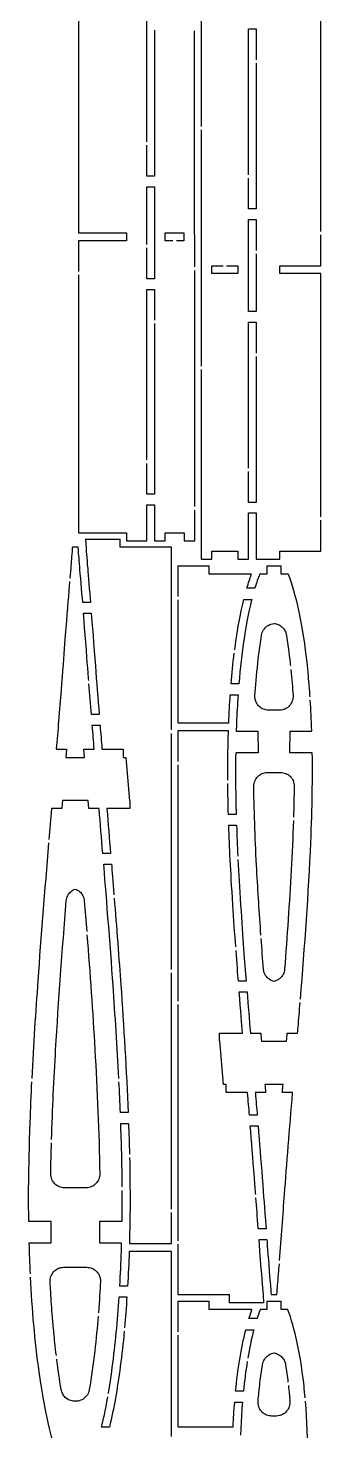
# Model space of a CAD drawing. Header units: millimetres. Extents: x 8 to 94, y -1184 to -5.
# Drawn here: x 7.5 to 93, y -955 to -545.2 of the extents above; entities that cross this region are included whole.
import ezdxf

# ---------------------------------------------------------------- set-up
doc = ezdxf.new("R2010")
doc.units = ezdxf.units.MM
doc.layers.get('0').update_dxf_attribs({"linetype": 'CONTINUOUS'})

msp = doc.modelspace()

# ---------------------------------------------------------------- linework, layer by layer
for p, q in [((22.25, -531.63), (22.25, -605.07)), ((92.99, -604.67), (92.99, -531.24)), ((71.84, -545.47), (74.11, -545.47)), ((44.46, -588.45), (42.19, -588.45)), ((42.19, -591.57), (44.45, -591.57)), ((74.1, -598.06), (71.83, -598.06)), ((71.83, -601.18), (74.1, -601.18)), ((22.25, -605.07), (36.25, -605.07)), ((36.25, -605.07), (36.25, -607.34)), ((47.58, -607.34), (47.58, -605.07)), ((47.58, -605.07), (53.02, -605.07)), ((53.02, -605.07), (53.02, -607.34)), ((92.99, -614.67), (92.99, -605.67)), ((36.25, -607.34), (22.25, -607.34)), ((22.25, -607.34), (22.25, -616.34)), ((49.8, -607.34), (47.58, -607.34)), ((53.02, -607.34), (50.8, -607.34)), ((22.25, -617.34), (22.25, -692.63)), ((44.44, -618.45), (42.17, -618.45)), ((61.19, -616.94), (61.19, -614.68)), ((61.19, -614.68), (64.45, -614.68)), ((68.7, -616.94), (61.19, -616.94)), ((65.45, -614.68), (68.7, -614.68)), ((68.7, -614.68), (68.7, -616.94)), ((80.99, -616.96), (80.99, -614.67)), ((80.99, -614.67), (92.99, -614.67)), ((92.99, -616.96), (80.99, -616.96)), ((92.99, -688), (92.99, -616.96)), ((42.17, -621.57), (44.44, -621.57)), ((74.1, -628.06), (71.83, -628.06)), ((71.83, -631.18), (74.1, -631.18)), ((44.42, -681.39), (42.15, -681.39)), ((74.1, -683.78), (71.83, -683.78)), ((42.14, -695.01), (42.14, -684.51)), ((42.14, -684.51), (44.42, -684.51)), ((44.42, -684.51), (44.42, -695.01)), ((71.82, -686.88), (74.11, -686.88)), ((92.99, -698), (92.99, -689)), ((22.25, -692.63), (36.25, -692.63)), ((24.23, -694.51), (34.36, -694.51)), ((34.36, -696.89), (34.36, -694.51)), ((36.25, -692.63), (36.25, -695.01)), ((36.25, -695.01), (42.14, -695.01)), ((44.42, -695.01), (47.53, -695.01)), ((47.53, -695.01), (47.53, -692.63)), ((47.53, -692.63), (53.06, -692.63)), ((53.06, -692.63), (53.06, -695.01)), ((53.06, -695.01), (56.18, -695.01)), ((22.15, -696.89), (20.45, -696.89)), ((49.36, -696.89), (34.36, -696.89)), ((49.36, -750.24), (49.36, -696.89)), ((58.07, -700.38), (61.18, -700.38)), ((61.18, -700.38), (61.18, -698)), ((61.18, -698), (68.72, -698)), ((68.72, -698), (68.72, -700.38)), ((68.72, -700.38), (71.82, -700.38)), ((74.11, -700.38), (80.99, -700.38)), ((80.99, -700.38), (80.99, -698)), ((80.99, -698), (92.99, -698)), ((51.24, -702.28), (60.36, -702.28)), ((51.24, -702.28), (51.24, -711.28)), ((60.36, -704.78), (60.36, -702.28)), ((72.71, -704.78), (60.36, -704.78)), ((77.24, -704.78), (75.12, -704.78)), ((77.24, -702.28), (81.36, -702.28)), ((77.24, -702.28), (77.24, -704.78)), ((81.36, -704.78), (81.36, -702.28)), ((83.48, -704.78), (81.36, -704.78)), ((73.71, -708.87), (71.37, -708.87)), ((51.24, -712.28), (51.24, -748.15)), ((70.5, -712.14), (72.81, -712.14)), ((25.72, -713.01), (23.46, -713.01)), ((23.7, -716.13), (25.96, -716.13)), ((69.06, -736.76), (66.78, -736.76)), ((66.54, -739.96), (68.81, -739.96)), ((80.91, -744.49), (77.68, -744.49)), ((28.28, -745.78), (26.01, -745.78)), ((26.26, -748.9), (28.53, -748.9)), ((51.24, -748.15), (66.09, -748.15)), ((49.36, -820.24), (49.36, -751.24)), ((66, -750.47), (51.24, -750.47)), ((51.24, -750.47), (51.24, -759.47)), ((68.27, -750.59), (74.62, -750.59)), ((74.62, -750.59), (74.64, -756.98)), ((83.96, -756.98), (83.98, -750.59)), ((83.98, -750.59), (90.33, -750.59)), ((15.77, -755.9), (18.78, -755.9)), ((18.78, -755.9), (18.58, -758.28)), ((24.02, -758.28), (23.82, -755.9)), ((23.82, -755.9), (26.83, -755.9)), ((29.1, -755.9), (35.24, -755.9)), ((35.24, -755.9), (35.24, -758.28)), ((74.64, -756.98), (68.12, -756.98)), ((90.47, -756.98), (83.96, -756.98)), ((18.58, -758.28), (24.02, -758.28)), ((35.24, -758.28), (36.07, -758.28)), ((36.07, -758.28), (37.11, -770.98)), ((51.24, -760.47), (51.24, -829.47)), ((77.35, -762.67), (81.25, -762.67)), ((17.35, -773.24), (14.34, -773.24)), ((25.05, -770.86), (17.55, -770.86)), ((25.25, -773.24), (25.05, -770.86)), ((28.26, -773.24), (25.25, -773.24)), ((37.24, -773.24), (30.52, -773.24)), ((37.11, -770.98), (37.24, -770.98)), ((37.24, -770.98), (37.24, -773.24)), ((68.26, -774.94), (65.99, -774.94)), ((66.1, -778.1), (68.37, -778.1)), ((31.6, -786.29), (29.33, -786.29)), ((29.59, -789.41), (31.86, -789.41)), ((49.36, -890.24), (49.36, -821.24)), ((71.17, -823.61), (68.9, -823.61)), ((69.15, -826.73), (71.42, -826.73)), ((51.24, -830.47), (51.24, -899.47)), ((63.36, -841.08), (63.36, -838.82)), ((63.36, -838.82), (70.13, -838.82)), ((72.41, -838.82), (75.42, -838.82)), ((83.18, -838.82), (86.19, -838.82)), ((63.48, -841.08), (63.36, -841.08)), ((64.53, -853.78), (63.48, -841.08)), ((75.61, -841.2), (82.98, -841.2)), ((65.36, -853.78), (64.53, -853.78)), ((65.36, -856.16), (65.36, -853.78)), ((71.59, -856.16), (65.36, -856.16)), ((76.86, -856.16), (73.85, -856.16)), ((81.93, -853.78), (76.67, -853.78)), ((84.74, -856.16), (81.73, -856.16)), ((36.72, -862), (34.45, -862)), ((74.4, -862.72), (72.13, -862.72)), ((34.57, -865.16), (36.84, -865.16)), ((72.38, -865.84), (74.65, -865.84)), ((24.51, -883.97), (18.08, -883.97)), ((49.36, -900.24), (49.36, -891.24)), ((7.64, -893.73), (14.14, -893.73)), ((14.14, -893.73), (14.12, -900.12)), ((28.48, -900.12), (28.46, -893.73)), ((28.46, -893.73), (34.96, -893.73)), ((76.97, -895.93), (74.7, -895.93)), ((14.12, -900.12), (7.77, -900.12)), ((34.82, -900.12), (28.48, -900.12)), ((37.09, -900.24), (49.36, -900.24)), ((51.24, -900.47), (51.24, -915.17)), ((74.93, -899.05), (77.2, -899.05)), ((49.36, -902.56), (37.03, -902.56)), ((49.36, -956.63), (49.36, -902.56)), ((17.89, -907.2), (24.7, -907.2)), ((36.57, -912.67), (34.3, -912.67)), ((34.1, -915.87), (36.37, -915.87)), ((51.24, -915.17), (66.24, -915.17)), ((51.24, -917.05), (60.36, -917.05)), ((51.24, -917.05), (51.24, -926.05)), ((60.36, -919.56), (60.36, -917.05)), ((66.24, -915.17), (66.24, -917.55)), ((76.36, -917.55), (66.24, -917.55)), ((77.24, -917.05), (77.24, -919.56)), ((77.24, -917.05), (81.36, -917.05)), ((78.46, -915.17), (80.14, -915.17)), ((81.36, -919.56), (81.36, -917.05)), ((72.87, -919.56), (60.36, -919.56)), ((77.24, -919.56), (75.28, -919.56)), ((83.32, -919.56), (81.36, -919.56)), ((71.09, -925.46), (73.41, -925.46)), ((74.35, -922.19), (72, -922.19)), ((51.24, -927.05), (51.24, -953.82)), ((21.52, -946.31), (21.07, -946.31)), ((70.38, -943.39), (68.1, -943.39)), ((67.82, -946.6), (70.09, -946.6)), ((79.99, -950.65), (78.61, -950.65)), ((31.28, -953.86), (28.98, -953.86)), ((51.24, -953.82), (67.35, -953.82))]:
    msp.add_line(p, q)
for points, knots in [([(58.06, -504.97), (58.06, -521.34), (58.06, -534.95), (58.07, -552.19), (58.07, -559.52), (58.07, -566.79), (58.07, -573.97)], [64.198078, 64.198078, 64.198078, 64.198078, 72.622302, 72.622302, 72.622302, 76.206591, 76.206591, 76.206591, 76.206591]), ([(42.19, -578.45), (42.19, -573.07), (42.2, -567.69), (42.2, -562.3), (42.2, -553.47), (42.21, -544.7), (42.21, -535.86)], [1.006358, 1.006358, 1.006358, 1.006358, 2.621627, 2.621627, 2.621627, 5.268392, 5.268392, 5.268392, 5.268392]), ([(44.47, -545.86), (44.47, -551.32), (44.47, -556.65), (44.47, -561.97), (44.46, -570.88), (44.46, -579.81), (44.46, -588.45)], [1.024776, 1.024776, 1.024776, 1.024776, 2.720063, 2.720063, 2.720063, 5.561684, 5.561684, 5.561684, 5.561684]), ([(71.83, -588.06), (71.83, -582.85), (71.83, -577.07), (71.84, -572.57), (71.84, -558.72), (71.84, -554.4), (71.84, -545.47)], [0.751419, 0.751419, 0.751419, 0.751419, 1.746187, 1.746187, 1.746187, 4.806806, 4.806806, 4.806806, 4.806806]), ([(74.11, -555.47), (74.11, -560.49), (74.11, -565.46), (74.11, -571.13), (74.1, -575.57), (74.1, -578.51), (74.1, -584.63), (74.1, -592.71), (74.1, -594.49), (74.1, -598.06)], [1.054248, 1.054248, 1.054248, 1.054248, 2.676817, 2.676817, 2.676817, 3.94307, 3.94307, 3.94307, 5.61383, 5.61383, 5.61383, 5.61383]), ([(42.18, -608.45), (42.18, -607.31), (42.18, -606.17), (42.18, -605.03), (42.18, -600.55), (42.18, -596.06), (42.19, -591.57)], [1.006003, 1.006003, 1.006003, 1.006003, 1.348182, 1.348182, 1.348182, 2.694003, 2.694003, 2.694003, 2.694003]), ([(71.83, -628.06), (71.83, -623.85), (71.83, -619.43), (71.83, -614.78), (71.83, -610.24), (71.83, -605.75), (71.83, -601.18)], [0.005998, 0.005998, 0.005998, 0.005998, 1.269889, 1.269889, 1.269889, 2.505499, 2.505499, 2.505499, 2.505499]), ([(74.1, -611.18), (74.1, -612.29), (74.1, -613.4), (74.1, -614.5), (74.1, -619.09), (74.1, -623.4), (74.1, -628.06)], [0.986234, 0.986234, 0.986234, 0.986234, 1.308886, 1.308886, 1.308886, 2.65271, 2.65271, 2.65271, 2.65271]), ([(44.44, -631.57), (44.43, -638.15), (44.43, -644.73), (44.43, -651.31), (44.42, -661.28), (44.42, -671.32), (44.42, -681.39)], [1.005883, 1.005883, 1.005883, 1.005883, 2.979184, 2.979184, 2.979184, 5.971039, 5.971039, 5.971039, 5.971039]), ([(71.83, -673.78), (71.83, -672.92), (71.83, -672.07), (71.83, -671.21), (71.83, -657.87), (71.83, -644.53), (71.83, -631.18)], [1.006, 1.006, 1.006, 1.006, 1.262344, 1.262344, 1.262344, 5.265428, 5.265428, 5.265428, 5.265428]), ([(74.1, -641.18), (74.1, -645.73), (74.1, -650.6), (74.1, -656.57), (74.1, -665.64), (74.1, -674.71), (74.1, -683.78)], [1.018458, 1.018458, 1.018458, 1.018458, 2.372173, 2.372173, 2.372173, 4.429381, 4.429381, 4.429381, 4.429381]), ([(58.07, -644.97), (58.07, -664.34), (58.07, -682.85), (58.07, -700.34), (58.07, -700.35), (58.07, -700.37), (58.07, -700.38)], [88.524822, 88.524822, 88.524822, 88.524822, 99.100191, 99.100191, 99.100191, 99.10965, 99.10965, 99.10965, 99.10965]), ([(56.18, -695.01), (56.18, -694.99), (56.18, -694.97), (56.18, -694.95), (56.18, -691.89), (56.18, -688.91), (56.18, -686.01)], [0.0448286, 0.0448286, 0.0448286, 0.0448286, 0.0500792, 0.0500792, 0.0500792, 0.9735667, 0.9735667, 0.9735667, 0.9735667]), ([(71.82, -700.38), (71.82, -700.37), (71.82, -700.35), (71.82, -700.34), (71.82, -698.07), (71.82, -695.9), (71.82, -693.61), (71.82, -691.36), (71.82, -689.14), (71.82, -686.88)], [-0.004692, -0.004692, -0.004692, -0.004692, 0, 0, 0, 0.681205, 0.681205, 0.681205, 1.351426, 1.351426, 1.351426, 1.351426]), ([(74.11, -686.88), (74.11, -689.05), (74.11, -691.34), (74.11, -693.56), (74.11, -695.84), (74.11, -698.06), (74.11, -700.34), (74.11, -700.35), (74.11, -700.37), (74.11, -700.38)], [0.00469, 0.00469, 0.00469, 0.00469, 0.655461, 0.655461, 0.655461, 1.320009, 1.320009, 1.320009, 1.324582, 1.324582, 1.324582, 1.324582]), ([(24.23, -694.51), (24.24, -694.54), (24.24, -694.56), (24.24, -694.58), (24.54, -698.59), (24.61, -699.51), (24.92, -703.21), (25.06, -704.86), (25.48, -709.84), (25.72, -713.01)], [0.04484, 0.04484, 0.04484, 0.04484, 0.05173, 0.05173, 0.05173, 1.335795, 1.335795, 1.335795, 1.90615, 1.90615, 1.90615, 1.90615]), ([(20.45, -696.89), (20.45, -696.91), (20.45, -696.93), (20.44, -696.95), (20.39, -697.67), (20.32, -698.52), (20.23, -699.76), (20.12, -701.14), (19.95, -703.16), (19.73, -705.87)], [0.346536, 0.346536, 0.346536, 0.346536, 0.3532739, 0.3532739, 0.3532739, 0.6164854, 0.6164854, 0.6164854, 0.9077546, 0.9077546, 0.9077546, 0.9077546]), ([(23.46, -713.01), (23.22, -710.01), (22.77, -704.64), (22.6, -702.59), (22.38, -699.93), (22.26, -698.39), (22.15, -696.95), (22.15, -696.93), (22.15, -696.91), (22.15, -696.89)], [0.043121, 0.043121, 0.043121, 0.043121, 0.866779, 0.866779, 0.866779, 1.941715, 1.941715, 1.941715, 1.95552, 1.95552, 1.95552, 1.95552]), ([(71.37, -708.87), (71.83, -707.28), (72.28, -705.95), (72.68, -704.87), (72.69, -704.84), (72.7, -704.81), (72.71, -704.78)], [0.0137966, 0.0137966, 0.0137966, 0.0137966, 0.5165494, 0.5165494, 0.5165494, 0.529, 0.529, 0.529, 0.529]), ([(75.12, -704.78), (75.11, -704.8), (75.11, -704.81), (75.1, -704.82), (74.68, -705.9), (74.2, -707.24), (73.71, -708.87)], [0.1825232, 0.1825232, 0.1825232, 0.1825232, 0.1840929, 0.1840929, 0.1840929, 0.3170697, 0.3170697, 0.3170697, 0.3170697]), ([(89.83, -740.6), (89.73, -739.1), (89.62, -737.7), (89.51, -736.4), (88.11, -719.62), (85.54, -710), (83.5, -704.82), (83.49, -704.81), (83.49, -704.8), (83.48, -704.78)], [19.870306, 19.870306, 19.870306, 19.870306, 20.942171, 20.942171, 20.942171, 34.791272, 34.791272, 34.791272, 34.825196, 34.825196, 34.825196, 34.825196]), ([(19.65, -706.86), (19.36, -710.34), (19, -714.83), (18.57, -720.37), (18.13, -725.94), (17.49, -734.48), (16.43, -747.7), (16.21, -750.46), (15.99, -753.17), (15.77, -755.84), (15.77, -755.86), (15.77, -755.88), (15.77, -755.9)], [0.9425204, 0.9425204, 0.9425204, 0.9425204, 1.2965275, 1.2965275, 1.2965275, 1.6526105, 1.6526105, 1.6526105, 1.7269375, 1.7269375, 1.7269375, 1.7275396, 1.7275396, 1.7275396, 1.7275396]), ([(67.82, -726.81), (67.95, -725.77), (68.1, -724.73), (68.25, -723.69), (68.69, -720.76), (69.34, -716.82), (70.5, -712.14)], [1.031666, 1.031666, 1.031666, 1.031666, 1.334672, 1.334672, 1.334672, 2.18528, 2.18528, 2.18528, 2.18528]), ([(72.81, -712.14), (72.2, -714.53), (71.41, -717.9), (70.57, -723.5), (69.9, -727.92), (69.42, -732.28), (69.06, -736.76)], [0.01198, 0.01198, 0.01198, 0.01198, 0.742775, 0.742775, 0.742775, 1.319404, 1.319404, 1.319404, 1.319404]), ([(25.23, -735.81), (25.11, -734.37), (25, -732.94), (24.89, -731.5), (24.43, -725.44), (23.88, -718.53), (23.7, -716.13)], [1.10945, 1.10945, 1.10945, 1.10945, 1.541425, 1.541425, 1.541425, 3.363678, 3.363678, 3.363678, 3.363678]), ([(25.96, -716.13), (26.16, -718.61), (26.73, -725.93), (27.16, -731.52), (27.52, -736.27), (27.9, -741.02), (28.28, -745.78)], [0.0389264, 0.0389264, 0.0389264, 0.0389264, 0.5483132, 0.5483132, 0.5483132, 0.9819853, 0.9819853, 0.9819853, 0.9819853]), ([(75.68, -722.58), (75.77, -722.03), (75.96, -721.5), (76.25, -721.03), (76.54, -720.57), (76.9, -720.18), (77.34, -719.87), (77.66, -719.63), (78.02, -719.45), (78.4, -719.33), (78.69, -719.24), (78.99, -719.18), (79.3, -719.16)], [0, 0, 0, 0, 0.1697744, 0.1697744, 0.1697744, 0.3330432, 0.3330432, 0.3330432, 0.4542819, 0.4542819, 0.4542819, 0.5481639, 0.5481639, 0.5481639, 0.5481639]), ([(79.3, -719.16), (79.7, -719.18), (80.1, -719.28), (80.47, -719.43), (80.93, -719.62), (81.36, -719.9), (81.72, -720.25), (82.03, -720.56), (82.3, -720.92), (82.5, -721.31), (82.71, -721.71), (82.85, -722.14), (82.92, -722.58)], [0.0264494, 0.0264494, 0.0264494, 0.0264494, 0.149589, 0.149589, 0.149589, 0.302601, 0.302601, 0.302601, 0.4373775, 0.4373775, 0.4373775, 0.5736941, 0.5736941, 0.5736941, 0.5736941]), ([(73.74, -740.15), (73.92, -737.56), (74.18, -734.27), (74.59, -730.64), (74.88, -727.97), (75.24, -725.26), (75.68, -722.58)], [0.3045484, 0.3045484, 0.3045484, 0.3045484, 0.7250465, 0.7250465, 0.7250465, 1.0339674, 1.0339674, 1.0339674, 1.0339674]), ([(82.92, -722.58), (83.35, -725.26), (83.71, -727.97), (84.01, -730.64), (84.04, -730.95), (84.08, -731.26), (84.11, -731.57)], [0.3511383, 0.3511383, 0.3511383, 0.3511383, 1.1527448, 1.1527448, 1.1527448, 1.246594, 1.246594, 1.246594, 1.246594]), ([(66.09, -748.15), (66.09, -748.13), (66.09, -748.11), (66.09, -748.09), (66.2, -745.35), (66.35, -742.7), (66.54, -739.96)], [2.9389869, 2.9389869, 2.9389869, 2.9389869, 2.9459044, 2.9459044, 2.9459044, 3.9354042, 3.9354042, 3.9354042, 3.9354042]), ([(77.68, -744.49), (77.18, -744.49), (76.69, -744.39), (76.22, -744.2), (75.75, -744.01), (75.32, -743.72), (74.96, -743.37), (74.59, -743), (74.29, -742.57), (74.08, -742.09), (73.95, -741.78), (73.85, -741.47), (73.79, -741.14), (73.74, -740.81), (73.72, -740.48), (73.74, -740.15)], [0, 0, 0, 0, 0.152564, 0.152564, 0.152564, 0.307521, 0.307521, 0.307521, 0.4667724, 0.4667724, 0.4667724, 0.5673948, 0.5673948, 0.5673948, 0.6681642, 0.6681642, 0.6681642, 0.6681642]), ([(84.85, -740.15), (84.89, -740.69), (84.82, -741.23), (84.65, -741.74), (84.48, -742.25), (84.22, -742.72), (83.87, -743.13), (83.52, -743.52), (83.11, -743.84), (82.64, -744.08), (82.37, -744.21), (82.09, -744.31), (81.8, -744.38), (81.51, -744.45), (81.21, -744.49), (80.91, -744.49)], [0, 0, 0, 0, 0.16436, 0.16436, 0.16436, 0.3274197, 0.3274197, 0.3274197, 0.4864359, 0.4864359, 0.4864359, 0.5777574, 0.5777574, 0.5777574, 0.6688086, 0.6688086, 0.6688086, 0.6688086]), ([(90.33, -750.59), (90.33, -750.57), (90.33, -750.55), (90.33, -750.53), (90.22, -747.18), (90.06, -744.23), (89.9, -741.6)], [17.814134, 17.814134, 17.814134, 17.814134, 17.825319, 17.825319, 17.825319, 19.637153, 19.637153, 19.637153, 19.637153]), ([(26.83, -755.9), (26.83, -755.88), (26.83, -755.86), (26.83, -755.84), (26.63, -753.37), (26.47, -751.46), (26.26, -748.9)], [3.703539, 3.703539, 3.703539, 3.703539, 3.716906, 3.716906, 3.716906, 5.242629, 5.242629, 5.242629, 5.242629]), ([(28.53, -748.9), (28.73, -751.4), (28.9, -753.4), (29.09, -755.85), (29.1, -755.87), (29.1, -755.88), (29.1, -755.9)], [0.1140644, 0.1140644, 0.1140644, 0.1140644, 0.9176288, 0.9176288, 0.9176288, 0.9236719, 0.9236719, 0.9236719, 0.9236719]), ([(68.36, -748.09), (68.33, -748.94), (68.3, -749.75), (68.27, -750.53), (68.27, -750.55), (68.27, -750.57), (68.27, -750.59)], [0.9483035, 0.9483035, 0.9483035, 0.9483035, 1.2574166, 1.2574166, 1.2574166, 1.2656673, 1.2656673, 1.2656673, 1.2656673]), ([(65.81, -764.94), (65.8, -762.3), (65.81, -759.68), (65.85, -757.07), (65.88, -754.76), (65.93, -752.6), (66, -750.53), (66, -750.51), (66, -750.49), (66, -750.47)], [1.102718, 1.102718, 1.102718, 1.102718, 1.926758, 1.926758, 1.926758, 2.655754, 2.655754, 2.655754, 2.663019, 2.663019, 2.663019, 2.663019]), ([(68.12, -756.98), (68.12, -757), (68.12, -757.02), (68.12, -757.04), (68.03, -763.42), (68.09, -769.34), (68.26, -774.94)], [2.342079, 2.342079, 2.342079, 2.342079, 2.356267, 2.356267, 2.356267, 6.95126, 6.95126, 6.95126, 6.95126]), ([(87.01, -828.85), (88.26, -813.41), (89.42, -797.81), (90.03, -783.2), (90.47, -772.69), (90.58, -764.12), (90.47, -757.04), (90.47, -757.02), (90.47, -757), (90.47, -756.98)], [8.789766, 8.789766, 8.789766, 8.789766, 13.408624, 13.408624, 13.408624, 16.732853, 16.732853, 16.732853, 16.742114, 16.742114, 16.742114, 16.742114]), ([(73.41, -766.73), (73.41, -766.2), (73.51, -765.67), (73.7, -765.17), (73.9, -764.68), (74.19, -764.24), (74.55, -763.86), (74.91, -763.49), (75.34, -763.19), (75.81, -762.99), (76.05, -762.88), (76.31, -762.8), (76.56, -762.75), (76.82, -762.69), (77.08, -762.67), (77.35, -762.67)], [0, 0, 0, 0, 0.1623851, 0.1623851, 0.1623851, 0.3228972, 0.3228972, 0.3228972, 0.4800336, 0.4800336, 0.4800336, 0.5604486, 0.5604486, 0.5604486, 0.6407617, 0.6407617, 0.6407617, 0.6407617]), ([(81.25, -762.67), (81.75, -762.67), (82.25, -762.77), (82.72, -762.96), (83.19, -763.15), (83.61, -763.43), (83.98, -763.79), (84.35, -764.15), (84.64, -764.58), (84.85, -765.06), (84.96, -765.32), (85.05, -765.6), (85.1, -765.88), (85.16, -766.16), (85.19, -766.44), (85.18, -766.73)], [0, 0, 0, 0, 0.1533355, 0.1533355, 0.1533355, 0.3080512, 0.3080512, 0.3080512, 0.4658906, 0.4658906, 0.4658906, 0.5530012, 0.5530012, 0.5530012, 0.6402722, 0.6402722, 0.6402722, 0.6402722]), ([(75.48, -810.17), (75.03, -803.8), (74.61, -797.38), (74.27, -791.13), (73.85, -783.22), (73.51, -774.83), (73.41, -766.73)], [1.33563, 1.33563, 1.33563, 1.33563, 3.191114, 3.191114, 3.191114, 5.541814, 5.541814, 5.541814, 5.541814]), ([(14.34, -773.24), (14.34, -773.26), (14.34, -773.28), (14.34, -773.3), (14.09, -776.32), (13.84, -779.29), (13.6, -782.21)], [1.89414209, 1.89414209, 1.89414209, 1.89414209, 1.89468849, 1.89468849, 1.89468849, 1.98454566, 1.98454566, 1.98454566, 1.98454566]), ([(17.55, -770.86), (17.55, -770.88), (17.54, -770.9), (17.54, -770.92), (17.48, -771.69), (17.42, -772.47), (17.35, -773.24)], [2.727199, 2.727199, 2.727199, 2.727199, 2.7343492, 2.7343492, 2.7343492, 3.03555, 3.03555, 3.03555, 3.03555]), ([(29.33, -786.29), (28.97, -781.96), (28.62, -777.63), (28.26, -773.3), (28.26, -773.28), (28.26, -773.26), (28.26, -773.24)], [0.164333, 0.164333, 0.164333, 0.164333, 1.467869, 1.467869, 1.467869, 1.473394, 1.473394, 1.473394, 1.473394]), ([(30.52, -773.24), (30.53, -773.27), (30.53, -773.29), (30.53, -773.31), (30.89, -777.64), (31.24, -781.96), (31.6, -786.29)], [2.1724867, 2.1724867, 2.1724867, 2.1724867, 2.1762162, 2.1762162, 2.1762162, 2.9216175, 2.9216175, 2.9216175, 2.9216175]), ([(68.14, -813.64), (67.86, -809.79), (67.55, -805.46), (67.29, -801.35), (66.6, -790.75), (66.33, -784.66), (66.1, -778.1)], [0.2979037, 0.2979037, 0.2979037, 0.2979037, 0.4867044, 0.4867044, 0.4867044, 0.9733911, 0.9733911, 0.9733911, 0.9733911]), ([(84.95, -776.73), (84.8, -781.59), (84.57, -786.44), (84.32, -791.13), (83.81, -800.66), (83.11, -810.62), (82.38, -820.15)], [1.385807, 1.385807, 1.385807, 1.385807, 2.804944, 2.804944, 2.804944, 5.690786, 5.690786, 5.690786, 5.690786]), ([(13.52, -783.21), (12.35, -797.29), (11.28, -810.43), (10.37, -823.43), (9.73, -832.47), (9.09, -842.1), (8.59, -852.03)], [1.9947594, 1.9947594, 1.9947594, 1.9947594, 2.4284567, 2.4284567, 2.4284567, 2.7299242, 2.7299242, 2.7299242, 2.7299242]), ([(34, -852.01), (33.53, -842.92), (32.94, -833.53), (32.33, -824.79), (31.55, -813.64), (30.07, -795.29), (29.59, -789.41)], [1.03828, 1.03828, 1.03828, 1.03828, 3.652003, 3.652003, 3.652003, 6.98692, 6.98692, 6.98692, 6.98692]), ([(68.79, -788.09), (68.99, -792.13), (69.23, -796.34), (69.55, -801.33), (70.2, -811.33), (70.74, -818.27), (71.17, -823.61)], [1.125803, 1.125803, 1.125803, 1.125803, 2.395028, 2.395028, 2.395028, 4.939096, 4.939096, 4.939096, 4.939096]), ([(18.66, -800.16), (18.7, -799.65), (18.85, -799.15), (19.08, -798.69), (19.31, -798.23), (19.63, -797.82), (20.02, -797.49), (20.39, -797.16), (20.83, -796.91), (21.3, -796.75)], [0, 0, 0, 0, 0.156597, 0.156597, 0.156597, 0.3130549, 0.3130549, 0.3130549, 0.4644911, 0.4644911, 0.4644911, 0.4644911]), ([(21.3, -796.75), (21.78, -796.91), (22.22, -797.17), (22.6, -797.5), (22.98, -797.84), (23.3, -798.25), (23.53, -798.71), (23.76, -799.16), (23.89, -799.66), (23.93, -800.16)], [0.0020841, 0.0020841, 0.0020841, 0.0020841, 0.1561437, 0.1561437, 0.1561437, 0.3124533, 0.3124533, 0.3124533, 0.466555, 0.466555, 0.466555, 0.466555]), ([(14.38, -869.89), (14.65, -861.08), (15.08, -852.14), (15.57, -843.67), (16.4, -829.4), (17.53, -814.32), (18.66, -800.16)], [1.384124, 1.384124, 1.384124, 1.384124, 3.936681, 3.936681, 3.936681, 8.232475, 8.232475, 8.232475, 8.232475]), ([(32.66, -799.38), (33.3, -807.35), (34.1, -817.66), (34.59, -824.73), (35.43, -836.65), (36.25, -850.03), (36.72, -862)], [0.315868, 0.315868, 0.315868, 0.315868, 0.741221, 0.741221, 0.741221, 1.45746, 1.45746, 1.45746, 1.45746]), ([(24.71, -810.13), (25.57, -821.27), (26.39, -832.71), (27.02, -843.67), (27.71, -855.38), (28.27, -867.96), (28.45, -879.89)], [1.32239, 1.32239, 1.32239, 1.32239, 4.559849, 4.559849, 4.559849, 8.01864, 8.01864, 8.01864, 8.01864]), ([(79.3, -823.7), (78.8, -823.59), (78.33, -823.38), (77.91, -823.09), (77.49, -822.8), (77.13, -822.43), (76.85, -822), (76.67, -821.73), (76.52, -821.43), (76.42, -821.11), (76.31, -820.8), (76.24, -820.48), (76.22, -820.15)], [0.0013238, 0.0013238, 0.0013238, 0.0013238, 0.1561116, 0.1561116, 0.1561116, 0.3123655, 0.3123655, 0.3123655, 0.4130415, 0.4130415, 0.4130415, 0.5137321, 0.5137321, 0.5137321, 0.5137321]), ([(82.38, -820.15), (82.34, -820.66), (82.2, -821.16), (81.97, -821.62), (81.74, -822.08), (81.42, -822.49), (81.03, -822.82), (80.78, -823.04), (80.51, -823.22), (80.21, -823.37), (79.92, -823.52), (79.62, -823.63), (79.3, -823.7)], [0, 0, 0, 0, 0.1566019, 0.1566019, 0.1566019, 0.3130645, 0.3130645, 0.3130645, 0.4134189, 0.4134189, 0.4134189, 0.5124288, 0.5124288, 0.5124288, 0.5124288]), ([(70.13, -838.82), (70.13, -838.8), (70.13, -838.77), (70.13, -838.75), (69.92, -836.22), (69.61, -832.46), (69.15, -826.73)], [2.696705, 2.696705, 2.696705, 2.696705, 2.7019171, 2.7019171, 2.7019171, 3.3113736, 3.3113736, 3.3113736, 3.3113736]), ([(71.42, -826.73), (71.74, -830.74), (72.07, -834.75), (72.4, -838.76), (72.4, -838.78), (72.4, -838.8), (72.41, -838.82)], [0.204569, 0.204569, 0.204569, 0.204569, 1.41131, 1.41131, 1.41131, 1.416833, 1.416833, 1.416833, 1.416833]), ([(86.19, -838.82), (86.19, -838.8), (86.19, -838.78), (86.2, -838.76), (86.24, -838.21), (86.29, -837.67), (86.33, -837.13), (86.53, -834.71), (86.73, -832.28), (86.93, -829.85)], [7.7945335, 7.7945335, 7.7945335, 7.7945335, 7.7999266, 7.7999266, 7.7999266, 7.9615383, 7.9615383, 7.9615383, 8.6903298, 8.6903298, 8.6903298, 8.6903298]), ([(75.42, -838.82), (75.48, -839.59), (75.54, -840.36), (75.61, -841.14), (75.61, -841.16), (75.61, -841.18), (75.61, -841.2)], [1.44530416, 1.44530416, 1.44530416, 1.44530416, 1.48290562, 1.48290562, 1.48290562, 1.48379105, 1.48379105, 1.48379105, 1.48379105]), ([(82.98, -841.2), (82.98, -841.18), (82.99, -841.16), (82.99, -841.14), (83.05, -840.37), (83.12, -839.59), (83.18, -838.82)], [3.7239845, 3.7239845, 3.7239845, 3.7239845, 3.7291842, 3.7291842, 3.7291842, 3.9495359, 3.9495359, 3.9495359, 3.9495359]), ([(8.54, -853.03), (8.35, -856.9), (8.18, -860.82), (8.04, -864.77), (7.52, -879.23), (7.54, -887.54), (7.64, -893.67), (7.64, -893.69), (7.64, -893.71), (7.64, -893.73)], [2.7400213, 2.7400213, 2.7400213, 2.7400213, 2.8573948, 2.8573948, 2.8573948, 3.2878874, 3.2878874, 3.2878874, 3.2892689, 3.2892689, 3.2892689, 3.2892689]), ([(72.13, -862.72), (71.98, -860.87), (71.78, -858.56), (71.59, -856.21), (71.59, -856.2), (71.59, -856.18), (71.59, -856.16)], [0.124466, 0.124466, 0.124466, 0.124466, 0.5999237, 0.5999237, 0.5999237, 0.6036382, 0.6036382, 0.6036382, 0.6036382]), ([(73.85, -856.16), (73.85, -856.18), (73.86, -856.2), (73.86, -856.22), (74.05, -858.57), (74.24, -860.88), (74.4, -862.72)], [2.2485254, 2.2485254, 2.2485254, 2.2485254, 2.2495497, 2.2495497, 2.2495497, 2.3605972, 2.3605972, 2.3605972, 2.3605972]), ([(76.67, -853.78), (76.67, -853.8), (76.67, -853.82), (76.67, -853.84), (76.74, -854.63), (76.8, -855.41), (76.86, -856.16)], [2.6295553, 2.6295553, 2.6295553, 2.6295553, 2.6349249, 2.6349249, 2.6349249, 2.8298508, 2.8298508, 2.8298508, 2.8298508]), ([(80.94, -905.2), (81.46, -898.55), (81.92, -891.9), (82.37, -885.88), (83, -877.44), (83.87, -866.69), (84.74, -856.22), (84.74, -856.2), (84.74, -856.18), (84.74, -856.16)], [1.549233, 1.549233, 1.549233, 1.549233, 3.491787, 3.491787, 3.491787, 6.216283, 6.216283, 6.216283, 6.22192, 6.22192, 6.22192, 6.22192]), ([(81.73, -856.16), (81.77, -855.74), (81.81, -855.3), (81.84, -854.84), (81.85, -854.71), (81.88, -854.34), (81.93, -853.84), (81.93, -853.82), (81.93, -853.8), (81.93, -853.78)], [3.0125882, 3.0125882, 3.0125882, 3.0125882, 3.1309108, 3.1309108, 3.1309108, 3.16452, 3.16452, 3.16452, 3.1659746, 3.1659746, 3.1659746, 3.1659746]), ([(73.97, -885.96), (73.86, -884.51), (73.74, -882.92), (73.59, -880.98), (73.14, -875.24), (72.77, -870.62), (72.38, -865.84)], [1.391312, 1.391312, 1.391312, 1.391312, 1.990507, 1.990507, 1.990507, 3.759631, 3.759631, 3.759631, 3.759631]), ([(74.65, -865.84), (75.05, -870.78), (75.46, -875.91), (75.85, -880.98), (76.33, -887.17), (76.45, -888.89), (76.97, -895.93)], [0.135258, 0.135258, 0.135258, 0.135258, 1.610773, 1.610773, 1.610773, 3.414163, 3.414163, 3.414163, 3.414163]), ([(37.14, -875.15), (37.24, -879.54), (37.3, -884.14), (37.28, -889), (37.27, -892.34), (37.2, -896.19), (37.1, -900.18), (37.1, -900.2), (37.09, -900.22), (37.09, -900.24)], [1.024693, 1.024693, 1.024693, 1.024693, 2.241477, 2.241477, 2.241477, 3.078482, 3.078482, 3.078482, 3.082795, 3.082795, 3.082795, 3.082795]), ([(18.08, -883.97), (17.58, -883.97), (17.08, -883.87), (16.62, -883.68), (16.15, -883.48), (15.72, -883.2), (15.36, -882.84), (14.99, -882.48), (14.69, -882.05), (14.49, -881.57), (14.37, -881.31), (14.29, -881.03), (14.23, -880.75), (14.17, -880.47), (14.15, -880.18), (14.15, -879.89)], [0, 0, 0, 0, 0.1533354, 0.1533354, 0.1533354, 0.3080493, 0.3080493, 0.3080493, 0.4658863, 0.4658863, 0.4658863, 0.5535655, 0.5535655, 0.5535655, 0.6414067, 0.6414067, 0.6414067, 0.6414067]), ([(28.45, -879.89), (28.45, -880.42), (28.36, -880.95), (28.16, -881.45), (27.97, -881.94), (27.68, -882.39), (27.32, -882.77), (26.96, -883.14), (26.53, -883.44), (26.06, -883.64), (25.82, -883.75), (25.56, -883.83), (25.3, -883.88), (25.04, -883.94), (24.78, -883.97), (24.51, -883.97)], [0, 0, 0, 0, 0.1623886, 0.1623886, 0.1623886, 0.3229187, 0.3229187, 0.3229187, 0.4800763, 0.4800763, 0.4800763, 0.5610385, 0.5610385, 0.5610385, 0.6418967, 0.6418967, 0.6418967, 0.6418967]), ([(34.96, -893.73), (34.96, -893.71), (34.96, -893.69), (34.96, -893.67), (34.97, -892.75), (34.99, -891.91), (34.99, -891.17), (35.02, -888.97), (35.02, -886.82), (35.01, -884.73)], [2.221731, 2.221731, 2.221731, 2.221731, 2.230729, 2.230729, 2.230729, 2.651035, 2.651035, 2.651035, 3.892359, 3.892359, 3.892359, 3.892359]), ([(7.77, -900.12), (7.78, -900.14), (7.78, -900.16), (7.78, -900.18), (7.85, -903.13), (7.96, -906.12), (8.1, -909.11)], [3.4445622, 3.4445622, 3.4445622, 3.4445622, 3.4460516, 3.4460516, 3.4460516, 3.6602833, 3.6602833, 3.6602833, 3.6602833]), ([(34.75, -902.62), (34.78, -901.79), (34.8, -900.97), (34.82, -900.18), (34.82, -900.16), (34.82, -900.14), (34.82, -900.12)], [1.0959231, 1.0959231, 1.0959231, 1.0959231, 1.374753, 1.374753, 1.374753, 1.3819808, 1.3819808, 1.3819808, 1.3819808]), ([(76.36, -917.55), (76.36, -917.53), (76.36, -917.51), (76.36, -917.48), (76.31, -916.74), (76.22, -915.52), (76.12, -914.22), (75.9, -911.26), (75.67, -908.99), (74.93, -899.05)], [0.0329925, 0.0329925, 0.0329925, 0.0329925, 0.0367632, 0.0367632, 0.0367632, 0.1673373, 0.1673373, 0.1673373, 0.4641221, 0.4641221, 0.4641221, 0.4641221]), ([(77.2, -899.05), (77.33, -900.78), (77.68, -905.57), (78.03, -909.81), (78.27, -912.62), (78.35, -913.65), (78.46, -915.11), (78.46, -915.13), (78.46, -915.15), (78.46, -915.17)], [0.0314756, 0.0314756, 0.0314756, 0.0314756, 0.2274331, 0.2274331, 0.2274331, 0.3576494, 0.3576494, 0.3576494, 0.3592976, 0.3592976, 0.3592976, 0.3592976]), ([(37.03, -902.56), (37.03, -902.58), (37.03, -902.6), (37.03, -902.62), (36.92, -906), (36.76, -909.42), (36.57, -912.67)], [3.244367, 3.244367, 3.244367, 3.244367, 3.2483949, 3.2483949, 3.2483949, 3.9510696, 3.9510696, 3.9510696, 3.9510696]), ([(13.95, -911.49), (13.92, -910.95), (14, -910.41), (14.18, -909.9), (14.35, -909.39), (14.62, -908.92), (14.98, -908.52), (15.33, -908.13), (15.75, -907.82), (16.22, -907.59), (16.48, -907.46), (16.75, -907.37), (17.03, -907.3), (17.32, -907.24), (17.61, -907.2), (17.89, -907.2)], [0, 0, 0, 0, 0.1643756, 0.1643756, 0.1643756, 0.3273162, 0.3273162, 0.3273162, 0.4861537, 0.4861537, 0.4861537, 0.5746976, 0.5746976, 0.5746976, 0.6629928, 0.6629928, 0.6629928, 0.6629928]), ([(24.7, -907.2), (25.2, -907.2), (25.7, -907.3), (26.16, -907.49), (26.63, -907.68), (27.06, -907.97), (27.43, -908.32), (27.8, -908.69), (28.1, -909.12), (28.31, -909.6), (28.44, -909.9), (28.53, -910.21), (28.59, -910.52), (28.64, -910.84), (28.66, -911.16), (28.65, -911.49)], [0, 0, 0, 0, 0.1525622, 0.1525622, 0.1525622, 0.3075101, 0.3075101, 0.3075101, 0.4667503, 0.4667503, 0.4667503, 0.5644752, 0.5644752, 0.5644752, 0.6623498, 0.6623498, 0.6623498, 0.6623498]), ([(80.14, -915.17), (80.14, -915.15), (80.14, -915.13), (80.14, -915.11), (80.28, -913.23), (80.39, -911.89), (80.62, -909.1), (80.7, -908.13), (80.78, -907.17), (80.86, -906.2)], [0.343697, 0.343697, 0.343697, 0.343697, 0.351741, 0.351741, 0.351741, 1.168962, 1.168962, 1.168962, 1.452152, 1.452152, 1.452152, 1.452152]), ([(8.15, -910.11), (8.61, -919.39), (9.41, -928.78), (10.66, -937.73), (12.64, -951.99), (15.04, -959.82), (16.78, -964.08), (16.78, -964.09), (16.79, -964.11), (16.79, -964.12)], [3.68407, 3.68407, 3.68407, 3.68407, 4.34689, 4.34689, 4.34689, 5.403521, 5.403521, 5.403521, 5.406611, 5.406611, 5.406611, 5.406611]), ([(15.78, -933), (15.63, -931.74), (15.49, -930.47), (15.35, -929.22), (15.16, -927.38), (14.97, -925.44), (14.82, -923.73), (14.76, -923.05), (14.7, -922.39), (14.65, -921.69), (14.45, -919.32), (14.28, -916.95), (14.12, -914.35), (14.07, -913.5), (14.01, -912.48), (13.95, -911.49)], [1.324033, 1.324033, 1.324033, 1.324033, 1.698068, 1.698068, 1.698068, 2.250883, 2.250883, 2.250883, 2.472333, 2.472333, 2.472333, 3.23245, 3.23245, 3.23245, 3.477992, 3.477992, 3.477992, 3.477992]), ([(30.97, -944.06), (31.34, -941.86), (31.73, -939.34), (32.11, -936.48), (33.01, -929.71), (33.64, -922.83), (34.1, -915.87)], [0.6159062, 0.6159062, 0.6159062, 0.6159062, 0.9059299, 0.9059299, 0.9059299, 1.5914164, 1.5914164, 1.5914164, 1.5914164]), ([(72, -922.19), (72.3, -921.21), (72.58, -920.37), (72.84, -919.64), (72.85, -919.61), (72.86, -919.58), (72.87, -919.56)], [0.0149251, 0.0149251, 0.0149251, 0.0149251, 0.3277649, 0.3277649, 0.3277649, 0.3391789, 0.3391789, 0.3391789, 0.3391789]), ([(75.28, -919.56), (75.27, -919.57), (75.27, -919.58), (75.26, -919.59), (74.87, -920.63), (74.56, -921.54), (74.35, -922.19)], [0.3387486, 0.3387486, 0.3387486, 0.3387486, 0.3434066, 0.3434066, 0.3434066, 0.7177198, 0.7177198, 0.7177198, 0.7177198]), ([(88.4, -945.29), (88.29, -944.16), (88.18, -943.03), (88.06, -941.9), (87.05, -932.58), (85.39, -924.94), (83.33, -919.59), (83.33, -919.58), (83.32, -919.57), (83.32, -919.56)], [23.175731, 23.175731, 23.175731, 23.175731, 23.616206, 23.616206, 23.616206, 27.257589, 27.257589, 27.257589, 27.266336, 27.266336, 27.266336, 27.266336]), ([(35.59, -925.84), (35.26, -929.32), (34.88, -932.74), (34.44, -936.14), (33.53, -943.05), (32.6, -948.25), (31.28, -953.86)], [1.072782, 1.072782, 1.072782, 1.072782, 2.169312, 2.169312, 2.169312, 4.398407, 4.398407, 4.398407, 4.398407]), ([(68.1, -943.39), (68.42, -940.16), (68.81, -937.09), (69.3, -934.08), (69.8, -931.04), (70.37, -928.27), (71.09, -925.46)], [0.069098, 0.069098, 0.069098, 0.069098, 1.048958, 1.048958, 1.048958, 2.035285, 2.035285, 2.035285, 2.035285]), ([(75.92, -935.65), (76.01, -935.1), (76.2, -934.57), (76.49, -934.09), (76.77, -933.64), (77.14, -933.24), (77.57, -932.92), (77.9, -932.69), (78.25, -932.51), (78.63, -932.38), (78.85, -932.31), (79.07, -932.26), (79.3, -932.23)], [0, 0, 0, 0, 0.1698167, 0.1698167, 0.1698167, 0.333173, 0.333173, 0.333173, 0.4552889, 0.4552889, 0.4552889, 0.5249255, 0.5249255, 0.5249255, 0.5249255]), ([(79.3, -932.23), (79.62, -932.27), (79.93, -932.36), (80.22, -932.48), (80.69, -932.67), (81.11, -932.95), (81.47, -933.3), (81.79, -933.61), (82.06, -933.97), (82.26, -934.37), (82.47, -934.77), (82.61, -935.21), (82.68, -935.65)], [0.0515407, 0.0515407, 0.0515407, 0.0515407, 0.149589, 0.149589, 0.149589, 0.3026007, 0.3026007, 0.3026007, 0.4382996, 0.4382996, 0.4382996, 0.5755546, 0.5755546, 0.5755546, 0.5755546]), ([(74.67, -946.25), (74.8, -944.69), (74.97, -942.88), (75.2, -940.89), (75.41, -939.15), (75.64, -937.4), (75.92, -935.65)], [0.3187718, 0.3187718, 0.3187718, 0.3187718, 0.5833486, 0.5833486, 0.5833486, 0.8145357, 0.8145357, 0.8145357, 0.8145357]), ([(21.07, -946.31), (20.58, -946.31), (20.1, -946.22), (19.64, -946.03), (19.18, -945.84), (18.76, -945.56), (18.39, -945.21), (18.08, -944.91), (17.82, -944.55), (17.62, -944.16), (17.41, -943.77), (17.27, -943.34), (17.2, -942.9)], [0, 0, 0, 0, 0.149589, 0.149589, 0.149589, 0.3026016, 0.3026016, 0.3026016, 0.4361515, 0.4361515, 0.4361515, 0.5712206, 0.5712206, 0.5712206, 0.5712206]), ([(25.4, -942.9), (25.31, -943.45), (25.11, -943.98), (24.82, -944.45), (24.53, -944.91), (24.16, -945.3), (23.72, -945.61), (23.4, -945.84), (23.05, -946.01), (22.67, -946.13), (22.3, -946.25), (21.91, -946.31), (21.52, -946.31)], [0, 0, 0, 0, 0.1697169, 0.1697169, 0.1697169, 0.3328692, 0.3328692, 0.3328692, 0.4529425, 0.4529425, 0.4529425, 0.5721651, 0.5721651, 0.5721651, 0.5721651]), ([(78.61, -950.65), (78.11, -950.65), (77.61, -950.55), (77.15, -950.37), (76.68, -950.17), (76.25, -949.89), (75.88, -949.53), (75.51, -949.17), (75.21, -948.73), (75, -948.25), (74.86, -947.94), (74.77, -947.61), (74.71, -947.27), (74.66, -946.93), (74.64, -946.59), (74.67, -946.25)], [0, 0, 0, 0, 0.1525669, 0.1525669, 0.1525669, 0.3075385, 0.3075385, 0.3075385, 0.4668077, 0.4668077, 0.4668077, 0.5706761, 0.5706761, 0.5706761, 0.6746848, 0.6746848, 0.6746848, 0.6746848]), ([(83.93, -946.25), (83.97, -946.79), (83.91, -947.33), (83.75, -947.85), (83.59, -948.36), (83.33, -948.83), (82.98, -949.24), (82.65, -949.64), (82.24, -949.97), (81.77, -950.22), (81.5, -950.36), (81.21, -950.47), (80.91, -950.54), (80.61, -950.62), (80.3, -950.65), (79.99, -950.65)], [0, 0, 0, 0, 0.1643373, 0.1643373, 0.1643373, 0.3275323, 0.3275323, 0.3275323, 0.4867574, 0.4867574, 0.4867574, 0.5811918, 0.5811918, 0.5811918, 0.6753306, 0.6753306, 0.6753306, 0.6753306]), ([(86.98, -1015.2), (88.07, -1001.18), (88.93, -987.76), (89.19, -975.65), (89.34, -969.12), (89.44, -957.76), (88.48, -946.29)], [10.31506, 10.31506, 10.31506, 10.31506, 18.585002, 18.585002, 18.585002, 23.046587, 23.046587, 23.046587, 23.046587]), ([(67.35, -953.82), (67.36, -953.8), (67.36, -953.78), (67.36, -953.77), (67.47, -951.36), (67.62, -949), (67.82, -946.6)], [2.446366, 2.446366, 2.446366, 2.446366, 2.453128, 2.453128, 2.453128, 3.3069141, 3.3069141, 3.3069141, 3.3069141])]:
    msp.add_open_spline(points, degree=3, knots=knots)
for points in [[(56.15, -615.01), (56.14, -595.38), (56.13, -574.44), (56.12, -546.01)], [(74.11, -545.47), (74.11, -548.6), (74.11, -551.55), (74.11, -554.47)], [(58.07, -574.97), (58.07, -598.93), (58.07, -622), (58.07, -643.97)], [(42.19, -588.45), (42.19, -585.45), (42.19, -582.45), (42.19, -579.45)], [(71.83, -598.06), (71.83, -595.77), (71.83, -592.58), (71.83, -589.06)], [(44.45, -591.57), (44.45, -600.53), (44.45, -609.49), (44.44, -618.45)], [(74.1, -601.18), (74.1, -604.13), (74.1, -607.15), (74.1, -610.18)], [(42.17, -618.45), (42.18, -615.45), (42.18, -612.45), (42.18, -609.45)], [(56.17, -685.01), (56.16, -657.88), (56.16, -637.67), (56.15, -616.01)], [(42.15, -671.39), (42.16, -654.79), (42.17, -638.17), (42.17, -621.57)], [(44.44, -621.57), (44.44, -624.57), (44.44, -627.57), (44.44, -630.57)], [(74.1, -631.18), (74.1, -634.22), (74.1, -637.14), (74.1, -640.18)], [(42.15, -681.39), (42.15, -678.4), (42.15, -675.4), (42.15, -672.39)], [(71.83, -683.78), (71.83, -680.78), (71.83, -677.78), (71.83, -674.78)], [(66.78, -736.76), (67.02, -733.84), (67.32, -730.83), (67.69, -727.81)], [(84.21, -732.56), (84.51, -735.43), (84.71, -738.02), (84.85, -740.15)], [(26.01, -745.78), (25.78, -742.79), (25.54, -739.8), (25.3, -736.8)], [(68.81, -739.96), (68.61, -742.89), (68.46, -745.64), (68.36, -748.09)], [(65.99, -774.94), (65.9, -771.89), (65.84, -768.9), (65.82, -765.94)], [(85.18, -766.73), (85.15, -769.71), (85.08, -772.72), (84.99, -775.73)], [(68.37, -778.1), (68.48, -781.2), (68.6, -784.11), (68.74, -787.09)], [(31.86, -789.41), (32.02, -791.31), (32.28, -794.53), (32.58, -798.38)], [(23.93, -800.16), (24.17, -803.12), (24.4, -806.11), (24.64, -809.13)], [(76.22, -820.15), (75.99, -817.19), (75.77, -814.19), (75.55, -811.17)], [(68.9, -823.61), (68.74, -821.61), (68.49, -818.39), (68.21, -814.64)], [(34.45, -862), (34.33, -859.06), (34.2, -856.05), (34.05, -853)], [(35, -883.73), (34.96, -876.86), (34.76, -870.59), (34.57, -865.16)], [(36.84, -865.16), (36.95, -868.06), (37.04, -871.05), (37.12, -874.15)], [(14.15, -879.89), (14.2, -876.92), (14.26, -873.92), (14.35, -870.89)], [(74.7, -895.93), (74.43, -892.14), (74.25, -889.71), (74.04, -886.95)], [(34.3, -912.67), (34.5, -909.18), (34.65, -905.76), (34.75, -902.62)], [(28.65, -911.49), (28.52, -913.75), (28.33, -916.85), (28.05, -920.47)], [(36.37, -915.87), (36.17, -918.92), (35.95, -921.91), (35.68, -924.84)], [(27.97, -921.46), (27.46, -927.75), (26.65, -935.43), (25.4, -942.9)], [(73.41, -925.46), (72.72, -928.09), (72.13, -930.91), (71.66, -933.7)], [(17.2, -942.9), (16.7, -939.97), (16.28, -936.97), (15.9, -934)], [(71.5, -934.69), (71.05, -937.5), (70.67, -940.45), (70.38, -943.39)], [(82.68, -935.65), (82.95, -937.36), (83.18, -939.07), (83.38, -940.77)], [(83.49, -941.76), (83.67, -943.41), (83.82, -944.92), (83.93, -946.25)], [(28.98, -953.86), (29.43, -952), (30.08, -949.12), (30.8, -945.05)], [(70.09, -946.6), (69.9, -948.96), (69.74, -951.37), (69.63, -953.76)], [(69.63, -953.76), (69.59, -954.58), (69.55, -955.39), (69.52, -956.2)]]:
    msp.add_open_spline(points, degree=3)

doc.saveas('drawing.dxf')
